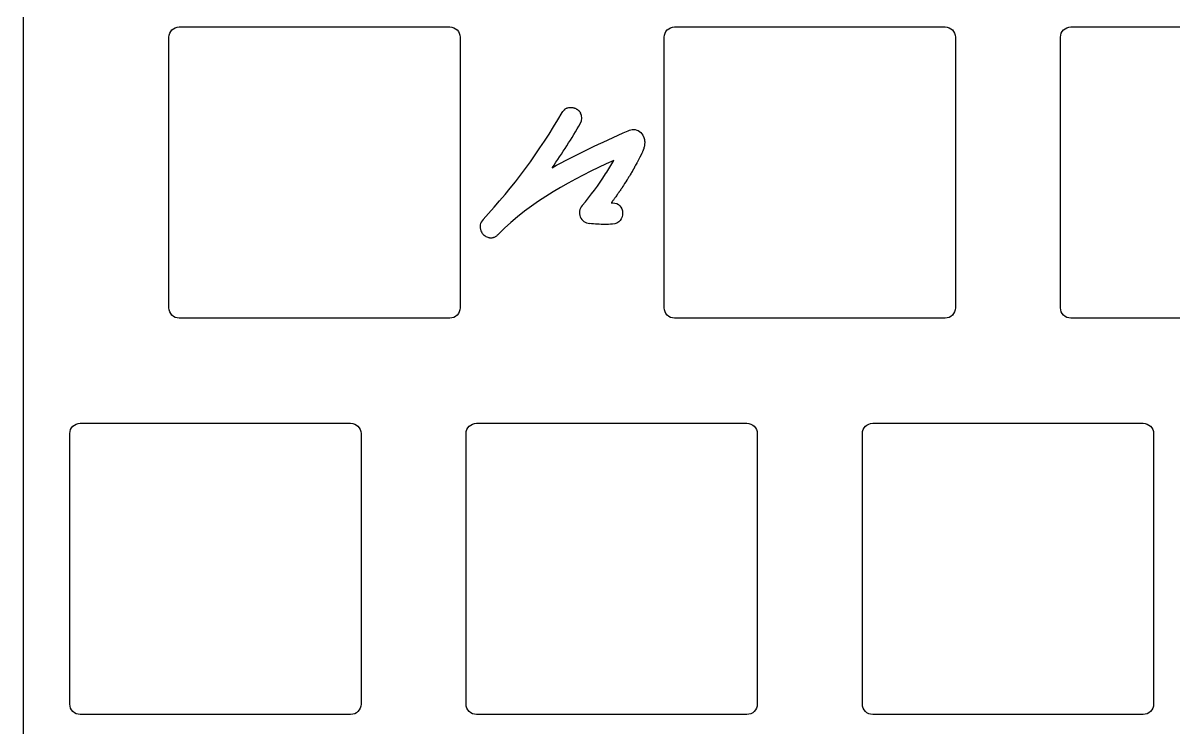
# Model space of a CAD drawing. Header units: millimetres. Extents: x -162 to 185, y -145 to -15.
# Drawn here: x -161.8 to -106.5, y -113.5 to -79.6 of the extents above; entities that cross this region are included whole.
import ezdxf

# ---------------------------------------------------------------- set-up
doc = ezdxf.new("R2010")
doc.units = ezdxf.units.MM
doc.layers.get('0').update_dxf_attribs({"linetype": 'CONTINUOUS'})

msp = doc.modelspace()

# ---------------------------------------------------------------- linework, layer by layer
for p, q in [((-161.83, -23.183), (-161.83, -136.195)), ((-161.83, -23.183), (-161.83, -136.195)), ((-154.317, -79.833), (-141.317, -79.833)), ((-154.317, -79.833), (-141.317, -79.833)), ((-130.505, -79.833), (-117.505, -79.833)), ((-130.505, -79.833), (-117.505, -79.833)), ((-111.455, -79.833), (-98.455, -79.833)), ((-111.455, -79.833), (-98.455, -79.833)), ((-154.817, -93.333), (-154.817, -80.333)), ((-154.817, -93.333), (-154.817, -80.333)), ((-140.817, -80.333), (-140.817, -93.333)), ((-140.817, -80.333), (-140.817, -93.333)), ((-131.005, -93.333), (-131.005, -80.333)), ((-131.005, -93.333), (-131.005, -80.333)), ((-117.005, -80.333), (-117.005, -93.333)), ((-117.005, -80.333), (-117.005, -93.333)), ((-111.955, -93.333), (-111.955, -80.333)), ((-111.955, -93.333), (-111.955, -80.333)), ((-141.317, -93.833), (-154.317, -93.833)), ((-141.317, -93.833), (-154.317, -93.833)), ((-117.505, -93.833), (-130.505, -93.833)), ((-117.505, -93.833), (-130.505, -93.833)), ((-98.455, -93.833), (-111.455, -93.833)), ((-98.455, -93.833), (-111.455, -93.833)), ((-159.08, -98.883), (-146.08, -98.883)), ((-159.08, -98.883), (-146.08, -98.883)), ((-140.03, -98.883), (-127.03, -98.883)), ((-140.03, -98.883), (-127.03, -98.883)), ((-120.98, -98.883), (-107.98, -98.883)), ((-120.98, -98.883), (-107.98, -98.883)), ((-159.58, -112.383), (-159.58, -99.383)), ((-159.58, -112.383), (-159.58, -99.383)), ((-145.58, -99.383), (-145.58, -112.383)), ((-145.58, -99.383), (-145.58, -112.383)), ((-140.53, -112.383), (-140.53, -99.383)), ((-140.53, -112.383), (-140.53, -99.383)), ((-126.53, -99.383), (-126.53, -112.383)), ((-126.53, -99.383), (-126.53, -112.383)), ((-121.48, -112.383), (-121.48, -99.383)), ((-121.48, -112.383), (-121.48, -99.383)), ((-107.48, -99.383), (-107.48, -112.383)), ((-107.48, -99.383), (-107.48, -112.383)), ((-146.08, -112.883), (-159.08, -112.883)), ((-146.08, -112.883), (-159.08, -112.883)), ((-127.03, -112.883), (-140.03, -112.883)), ((-127.03, -112.883), (-140.03, -112.883)), ((-107.98, -112.883), (-120.98, -112.883)), ((-107.98, -112.883), (-120.98, -112.883))]:
    msp.add_line(p, q)
msp.add_arc((-146.865, -78.468), 15.531, 327.1149, 329.9268)
msp.add_arc((-146.865, -78.468), 15.531, 327.1149, 329.9268)
for centre, major_axis, ratio, start_param, end_param in [((-153.31, -74.454), (-12.75, -19.745), 0.842466, 1.359747, 1.632892), ((-153.31, -74.454), (-12.75, -19.745), 0.842466, 1.359747, 1.632892), ((-135.709, -84.249), (0.742, 0.106), 0.785325, 5.733153, 6.589993), ((-135.709, -84.249), (0.742, 0.106), 0.785325, 5.733153, 6.589993), ((-139.857, -83.853), (6.381, 9.36), 0.389767, 4.684082, 4.909068), ((-139.857, -83.853), (6.381, 9.36), 0.389767, 4.684082, 4.909068), ((-137.327, -86.508), (-4.489, -5.302), 0.439477, 1.581995, 1.85753), ((-137.327, -86.508), (-4.489, -5.302), 0.439477, 1.581995, 1.85753), ((-134.417, -88.743), (0.656, 0.121), 0.857208, 2.336426, 3.314781), ((-134.417, -88.743), (0.656, 0.121), 0.857208, 2.336426, 3.314781), ((-134.428, -88.673), (0.572, 0.373), 0.857508, 2.973583, 3.952247), ((-134.428, -88.673), (0.572, 0.373), 0.857508, 2.973583, 3.952247), ((-139.131, -89.461), (0.724, -0.067), 0.80893, 2.580701, 3.559865), ((-139.131, -89.461), (0.724, -0.067), 0.80893, 2.580701, 3.559865)]:
    msp.add_ellipse(centre, major_axis=major_axis, ratio=ratio, start_param=start_param, end_param=end_param)
for points in [[(-154.817, -80.333), (-154.817, -80.057), (-154.594, -79.833), (-154.317, -79.833)], [(-154.817, -80.333), (-154.817, -80.057), (-154.594, -79.833), (-154.317, -79.833)], [(-141.317, -79.833), (-141.041, -79.833), (-140.817, -80.057), (-140.817, -80.333)], [(-141.317, -79.833), (-141.041, -79.833), (-140.817, -80.057), (-140.817, -80.333)], [(-131.005, -80.333), (-131.005, -80.057), (-130.781, -79.833), (-130.505, -79.833)], [(-131.005, -80.333), (-131.005, -80.057), (-130.781, -79.833), (-130.505, -79.833)], [(-117.505, -79.833), (-117.229, -79.833), (-117.005, -80.057), (-117.005, -80.333)], [(-117.505, -79.833), (-117.229, -79.833), (-117.005, -80.057), (-117.005, -80.333)], [(-111.955, -80.333), (-111.955, -80.057), (-111.731, -79.833), (-111.455, -79.833)], [(-111.955, -80.333), (-111.955, -80.057), (-111.731, -79.833), (-111.455, -79.833)], [(-136.391, -86.604), (-135.254, -85.958), (-134.052, -85.41), (-132.73, -84.82)], [(-136.391, -86.604), (-135.254, -85.958), (-134.052, -85.41), (-132.73, -84.82)], [(-133.425, -86.251), (-135.384, -87.148), (-137.397, -88.183), (-138.989, -89.812)], [(-133.425, -86.251), (-135.384, -87.148), (-137.397, -88.183), (-138.989, -89.812)], [(-133.003, -88.77), (-132.997, -89.028), (-133.163, -89.299), (-133.494, -89.316)], [(-133.003, -88.77), (-132.997, -89.028), (-133.163, -89.299), (-133.494, -89.316)], [(-154.317, -93.833), (-154.594, -93.833), (-154.817, -93.609), (-154.817, -93.333)], [(-154.317, -93.833), (-154.594, -93.833), (-154.817, -93.609), (-154.817, -93.333)], [(-140.817, -93.333), (-140.817, -93.609), (-141.041, -93.833), (-141.317, -93.833)], [(-140.817, -93.333), (-140.817, -93.609), (-141.041, -93.833), (-141.317, -93.833)], [(-130.505, -93.833), (-130.781, -93.833), (-131.005, -93.609), (-131.005, -93.333)], [(-130.505, -93.833), (-130.781, -93.833), (-131.005, -93.609), (-131.005, -93.333)], [(-117.005, -93.333), (-117.005, -93.609), (-117.229, -93.833), (-117.505, -93.833)], [(-117.005, -93.333), (-117.005, -93.609), (-117.229, -93.833), (-117.505, -93.833)], [(-111.455, -93.833), (-111.731, -93.833), (-111.955, -93.609), (-111.955, -93.333)], [(-111.455, -93.833), (-111.731, -93.833), (-111.955, -93.609), (-111.955, -93.333)], [(-159.58, -99.383), (-159.58, -99.107), (-159.356, -98.883), (-159.08, -98.883)], [(-159.58, -99.383), (-159.58, -99.107), (-159.356, -98.883), (-159.08, -98.883)], [(-146.08, -98.883), (-145.804, -98.883), (-145.58, -99.107), (-145.58, -99.383)], [(-146.08, -98.883), (-145.804, -98.883), (-145.58, -99.107), (-145.58, -99.383)], [(-140.53, -99.383), (-140.53, -99.107), (-140.306, -98.883), (-140.03, -98.883)], [(-140.53, -99.383), (-140.53, -99.107), (-140.306, -98.883), (-140.03, -98.883)], [(-127.03, -98.883), (-126.754, -98.883), (-126.53, -99.107), (-126.53, -99.383)], [(-127.03, -98.883), (-126.754, -98.883), (-126.53, -99.107), (-126.53, -99.383)], [(-121.48, -99.383), (-121.48, -99.107), (-121.256, -98.883), (-120.98, -98.883)], [(-121.48, -99.383), (-121.48, -99.107), (-121.256, -98.883), (-120.98, -98.883)], [(-107.98, -98.883), (-107.704, -98.883), (-107.48, -99.107), (-107.48, -99.383)], [(-107.98, -98.883), (-107.704, -98.883), (-107.48, -99.107), (-107.48, -99.383)], [(-159.08, -112.883), (-159.356, -112.883), (-159.58, -112.659), (-159.58, -112.383)], [(-159.08, -112.883), (-159.356, -112.883), (-159.58, -112.659), (-159.58, -112.383)], [(-145.58, -112.383), (-145.58, -112.659), (-145.804, -112.883), (-146.08, -112.883)], [(-145.58, -112.383), (-145.58, -112.659), (-145.804, -112.883), (-146.08, -112.883)], [(-140.03, -112.883), (-140.306, -112.883), (-140.53, -112.659), (-140.53, -112.383)], [(-140.03, -112.883), (-140.306, -112.883), (-140.53, -112.659), (-140.53, -112.383)], [(-126.53, -112.383), (-126.53, -112.659), (-126.754, -112.883), (-127.03, -112.883)], [(-126.53, -112.383), (-126.53, -112.659), (-126.754, -112.883), (-127.03, -112.883)], [(-120.98, -112.883), (-121.256, -112.883), (-121.48, -112.659), (-121.48, -112.383)], [(-120.98, -112.883), (-121.256, -112.883), (-121.48, -112.659), (-121.48, -112.383)], [(-107.48, -112.383), (-107.48, -112.659), (-107.704, -112.883), (-107.98, -112.883)], [(-107.48, -112.383), (-107.48, -112.659), (-107.704, -112.883), (-107.98, -112.883)]]:
    msp.add_open_spline(points, degree=3)
for points, knots in [([(-135.917, -83.949), (-135.898, -83.916), (-135.876, -83.886), (-135.854, -83.86), (-135.835, -83.838), (-135.813, -83.817), (-135.79, -83.799), (-135.787, -83.796), (-135.783, -83.793), (-135.779, -83.791), (-135.779, -83.79), (-135.778, -83.79), (-135.778, -83.79), (-135.775, -83.788), (-135.772, -83.786), (-135.769, -83.783), (-135.766, -83.781), (-135.763, -83.779), (-135.76, -83.777), (-135.742, -83.765), (-135.723, -83.754), (-135.701, -83.743), (-135.7, -83.743), (-135.698, -83.742), (-135.697, -83.741), (-135.697, -83.741), (-135.696, -83.741), (-135.696, -83.741), (-135.695, -83.74), (-135.694, -83.74), (-135.693, -83.739), (-135.668, -83.728), (-135.656, -83.724), (-135.641, -83.72), (-135.606, -83.709), (-135.587, -83.705), (-135.562, -83.702), (-135.562, -83.702), (-135.561, -83.702), (-135.561, -83.702), (-135.558, -83.702), (-135.555, -83.701), (-135.551, -83.701), (-135.549, -83.701), (-135.547, -83.701), (-135.546, -83.7), (-135.545, -83.7), (-135.543, -83.7), (-135.543, -83.7), (-135.542, -83.7), (-135.542, -83.7), (-135.542, -83.7), (-135.542, -83.7), (-135.541, -83.7), (-135.54, -83.7), (-135.538, -83.7), (-135.537, -83.7), (-135.536, -83.7), (-135.534, -83.699), (-135.531, -83.699), (-135.529, -83.699), (-135.529, -83.699), (-135.529, -83.699), (-135.528, -83.699), (-135.524, -83.699), (-135.52, -83.699), (-135.515, -83.698), (-135.511, -83.698), (-135.506, -83.698), (-135.502, -83.698), (-135.501, -83.698), (-135.5, -83.698), (-135.5, -83.698), (-135.494, -83.698), (-135.461, -83.699), (-135.443, -83.701), (-135.412, -83.705), (-135.383, -83.711), (-135.362, -83.717), (-135.358, -83.718), (-135.355, -83.719), (-135.352, -83.719), (-135.351, -83.72), (-135.351, -83.72), (-135.351, -83.72), (-135.351, -83.72), (-135.346, -83.721), (-135.342, -83.722), (-135.34, -83.723), (-135.337, -83.724), (-135.335, -83.725), (-135.335, -83.725), (-135.334, -83.725), (-135.334, -83.725), (-135.328, -83.727), (-135.322, -83.729), (-135.315, -83.731), (-135.304, -83.736), (-135.292, -83.74), (-135.282, -83.745), (-135.259, -83.755), (-135.238, -83.766), (-135.217, -83.779), (-135.216, -83.779), (-135.215, -83.78), (-135.214, -83.78), (-135.212, -83.782), (-135.209, -83.784), (-135.207, -83.785), (-135.189, -83.796), (-135.171, -83.809), (-135.156, -83.822), (-135.152, -83.825), (-135.148, -83.828), (-135.144, -83.831), (-135.142, -83.833), (-135.14, -83.835), (-135.138, -83.837), (-135.135, -83.839), (-135.132, -83.842), (-135.129, -83.844), (-135.12, -83.853), (-135.11, -83.863), (-135.102, -83.871), (-135.098, -83.875), (-135.093, -83.881), (-135.088, -83.886), (-135.079, -83.897), (-135.07, -83.907), (-135.063, -83.917), (-135.062, -83.918), (-135.061, -83.92), (-135.06, -83.921), (-135.059, -83.922), (-135.058, -83.924), (-135.057, -83.925), (-135.054, -83.929), (-135.05, -83.935), (-135.046, -83.94), (-135.039, -83.951), (-135.032, -83.962), (-135.026, -83.972)], [-73, -73, -73, -73, -71.998109, -71.998109, -71.998109, -71.154122, -71.154122, -71.154122, -71.012323, -71.012323, -71.012323, -70.999032, -70.999032, -70.999032, -70.883683, -70.883683, -70.883683, -70.773643, -70.773643, -70.773643, -70.146015, -70.146015, -70.146015, -70.110984, -70.110984, -70.110984, -70.098254, -70.098254, -70.098254, -70.076443, -70.076443, -70.076443, -69.753955, -69.753955, -69.753955, -69.003037, -69.003037, -69.003037, -68.990031, -68.990031, -68.990031, -68.905872, -68.905872, -68.905872, -68.846574, -68.846574, -68.846574, -68.808624, -68.808624, -68.808624, -68.791198, -68.791198, -68.791198, -68.746075, -68.746075, -68.746075, -68.685199, -68.685199, -68.685199, -68.572475, -68.572475, -68.572475, -68.555008, -68.555008, -68.555008, -68.314859, -68.314859, -68.314859, -68.049444, -68.049444, -68.049444, -68, -68, -68, -67.629576, -67.629576, -67.629576, -66.999671, -66.999671, -66.999671, -66.900944, -66.900944, -66.900944, -66.886429, -66.886429, -66.886429, -66.761889, -66.761889, -66.761889, -66.676024, -66.676024, -66.676024, -66.662049, -66.662049, -66.662049, -66.432369, -66.432369, -66.432369, -66.005682, -66.005682, -66.005682, -65.001583, -65.001583, -65.001583, -64.961743, -64.961743, -64.961743, -64.843658, -64.843658, -64.843658, -63.996277, -63.996277, -63.996277, -63.782936, -63.782936, -63.782936, -63.671235, -63.671235, -63.671235, -63.514771, -63.514771, -63.514771, -62.990615, -62.990615, -62.990615, -62.685315, -62.685315, -62.685315, -62.106763, -62.106763, -62.106763, -62.036333, -62.036333, -62.036333, -61.961243, -61.961243, -61.961243, -61.618864, -61.618864, -61.618864, -61, -61, -61, -61]), ([(-135.917, -83.949), (-135.898, -83.916), (-135.876, -83.886), (-135.854, -83.86), (-135.835, -83.838), (-135.813, -83.817), (-135.79, -83.799), (-135.787, -83.796), (-135.783, -83.793), (-135.779, -83.791), (-135.779, -83.79), (-135.778, -83.79), (-135.778, -83.79), (-135.775, -83.788), (-135.772, -83.786), (-135.769, -83.783), (-135.766, -83.781), (-135.763, -83.779), (-135.76, -83.777), (-135.742, -83.765), (-135.723, -83.754), (-135.701, -83.743), (-135.7, -83.743), (-135.698, -83.742), (-135.697, -83.741), (-135.697, -83.741), (-135.696, -83.741), (-135.696, -83.741), (-135.695, -83.74), (-135.694, -83.74), (-135.693, -83.739), (-135.668, -83.728), (-135.656, -83.724), (-135.641, -83.72), (-135.606, -83.709), (-135.587, -83.705), (-135.562, -83.702), (-135.562, -83.702), (-135.561, -83.702), (-135.561, -83.702), (-135.558, -83.702), (-135.555, -83.701), (-135.551, -83.701), (-135.549, -83.701), (-135.547, -83.701), (-135.546, -83.7), (-135.545, -83.7), (-135.543, -83.7), (-135.543, -83.7), (-135.542, -83.7), (-135.542, -83.7), (-135.542, -83.7), (-135.542, -83.7), (-135.541, -83.7), (-135.54, -83.7), (-135.538, -83.7), (-135.537, -83.7), (-135.536, -83.7), (-135.534, -83.699), (-135.531, -83.699), (-135.529, -83.699), (-135.529, -83.699), (-135.529, -83.699), (-135.528, -83.699), (-135.524, -83.699), (-135.52, -83.699), (-135.515, -83.698), (-135.511, -83.698), (-135.506, -83.698), (-135.502, -83.698), (-135.501, -83.698), (-135.5, -83.698), (-135.5, -83.698), (-135.494, -83.698), (-135.461, -83.699), (-135.443, -83.701), (-135.412, -83.705), (-135.383, -83.711), (-135.362, -83.717), (-135.358, -83.718), (-135.355, -83.719), (-135.352, -83.719), (-135.351, -83.72), (-135.351, -83.72), (-135.351, -83.72), (-135.351, -83.72), (-135.346, -83.721), (-135.342, -83.722), (-135.34, -83.723), (-135.337, -83.724), (-135.335, -83.725), (-135.335, -83.725), (-135.334, -83.725), (-135.334, -83.725), (-135.328, -83.727), (-135.322, -83.729), (-135.315, -83.731), (-135.304, -83.736), (-135.292, -83.74), (-135.282, -83.745), (-135.259, -83.755), (-135.238, -83.766), (-135.217, -83.779), (-135.216, -83.779), (-135.215, -83.78), (-135.214, -83.78), (-135.212, -83.782), (-135.209, -83.784), (-135.207, -83.785), (-135.189, -83.796), (-135.171, -83.809), (-135.156, -83.822), (-135.152, -83.825), (-135.148, -83.828), (-135.144, -83.831), (-135.142, -83.833), (-135.14, -83.835), (-135.138, -83.837), (-135.135, -83.839), (-135.132, -83.842), (-135.129, -83.844), (-135.12, -83.853), (-135.11, -83.863), (-135.102, -83.871), (-135.098, -83.875), (-135.093, -83.881), (-135.088, -83.886), (-135.079, -83.897), (-135.07, -83.907), (-135.063, -83.917), (-135.062, -83.918), (-135.061, -83.92), (-135.06, -83.921), (-135.059, -83.922), (-135.058, -83.924), (-135.057, -83.925), (-135.054, -83.929), (-135.05, -83.935), (-135.046, -83.94), (-135.039, -83.951), (-135.032, -83.962), (-135.026, -83.972)], [-73, -73, -73, -73, -71.998109, -71.998109, -71.998109, -71.154122, -71.154122, -71.154122, -71.012323, -71.012323, -71.012323, -70.999032, -70.999032, -70.999032, -70.883683, -70.883683, -70.883683, -70.773643, -70.773643, -70.773643, -70.146015, -70.146015, -70.146015, -70.110984, -70.110984, -70.110984, -70.098254, -70.098254, -70.098254, -70.076443, -70.076443, -70.076443, -69.753955, -69.753955, -69.753955, -69.003037, -69.003037, -69.003037, -68.990031, -68.990031, -68.990031, -68.905872, -68.905872, -68.905872, -68.846574, -68.846574, -68.846574, -68.808624, -68.808624, -68.808624, -68.791198, -68.791198, -68.791198, -68.746075, -68.746075, -68.746075, -68.685199, -68.685199, -68.685199, -68.572475, -68.572475, -68.572475, -68.555008, -68.555008, -68.555008, -68.314859, -68.314859, -68.314859, -68.049444, -68.049444, -68.049444, -68, -68, -68, -67.629576, -67.629576, -67.629576, -66.999671, -66.999671, -66.999671, -66.900944, -66.900944, -66.900944, -66.886429, -66.886429, -66.886429, -66.761889, -66.761889, -66.761889, -66.676024, -66.676024, -66.676024, -66.662049, -66.662049, -66.662049, -66.432369, -66.432369, -66.432369, -66.005682, -66.005682, -66.005682, -65.001583, -65.001583, -65.001583, -64.961743, -64.961743, -64.961743, -64.843658, -64.843658, -64.843658, -63.996277, -63.996277, -63.996277, -63.782936, -63.782936, -63.782936, -63.671235, -63.671235, -63.671235, -63.514771, -63.514771, -63.514771, -62.990615, -62.990615, -62.990615, -62.685315, -62.685315, -62.685315, -62.106763, -62.106763, -62.106763, -62.036333, -62.036333, -62.036333, -61.961243, -61.961243, -61.961243, -61.618864, -61.618864, -61.618864, -61, -61, -61, -61]), ([(-131.994, -85.122), (-131.991, -85.13), (-131.987, -85.14), (-131.983, -85.153), (-131.983, -85.153), (-131.983, -85.153), (-131.983, -85.153), (-131.982, -85.155), (-131.981, -85.157), (-131.981, -85.159), (-131.981, -85.16), (-131.981, -85.16), (-131.98, -85.161), (-131.979, -85.166), (-131.977, -85.172), (-131.975, -85.177), (-131.974, -85.183), (-131.972, -85.189), (-131.97, -85.195), (-131.968, -85.204), (-131.965, -85.214), (-131.963, -85.224), (-131.962, -85.228), (-131.961, -85.232), (-131.96, -85.236), (-131.959, -85.24), (-131.959, -85.244), (-131.958, -85.248), (-131.954, -85.269), (-131.951, -85.289), (-131.949, -85.303), (-131.949, -85.304), (-131.949, -85.304), (-131.949, -85.305), (-131.949, -85.305), (-131.948, -85.306), (-131.948, -85.307), (-131.948, -85.308), (-131.948, -85.31), (-131.948, -85.311), (-131.948, -85.312), (-131.948, -85.312), (-131.948, -85.313), (-131.948, -85.313), (-131.948, -85.313), (-131.948, -85.313), (-131.948, -85.313), (-131.948, -85.313), (-131.948, -85.313), (-131.948, -85.313), (-131.948, -85.314), (-131.947, -85.315), (-131.947, -85.315), (-131.947, -85.316), (-131.947, -85.317), (-131.947, -85.32), (-131.947, -85.323), (-131.946, -85.326), (-131.946, -85.327), (-131.946, -85.328), (-131.946, -85.329), (-131.945, -85.339), (-131.944, -85.349), (-131.944, -85.36), (-131.944, -85.367), (-131.943, -85.374), (-131.943, -85.381), (-131.943, -85.385), (-131.943, -85.389), (-131.943, -85.392), (-131.943, -85.393), (-131.943, -85.395), (-131.943, -85.397), (-131.943, -85.397), (-131.943, -85.398), (-131.943, -85.399), (-131.943, -85.403), (-131.943, -85.407), (-131.943, -85.411), (-131.943, -85.422), (-131.944, -85.434), (-131.945, -85.446), (-131.945, -85.448), (-131.945, -85.45), (-131.945, -85.452), (-131.946, -85.471), (-131.95, -85.502), (-131.952, -85.516), (-131.952, -85.516), (-131.952, -85.516), (-131.952, -85.517), (-131.952, -85.518), (-131.956, -85.544), (-131.958, -85.557), (-131.964, -85.586), (-131.971, -85.617), (-131.979, -85.644), (-131.983, -85.66), (-131.99, -85.682), (-131.991, -85.687), (-131.994, -85.694), (-132.006, -85.732), (-132.017, -85.76), (-132.018, -85.765), (-132.02, -85.769), (-132.022, -85.775), (-132.023, -85.776), (-132.023, -85.777), (-132.023, -85.778), (-132.025, -85.782), (-132.026, -85.784), (-132.027, -85.787), (-132.027, -85.787), (-132.028, -85.788), (-132.028, -85.789), (-132.038, -85.814), (-132.049, -85.839), (-132.055, -85.854), (-132.065, -85.875), (-132.071, -85.888), (-132.08, -85.908), (-132.08, -85.909), (-132.081, -85.91), (-132.081, -85.911), (-132.082, -85.913), (-132.084, -85.915), (-132.085, -85.918), (-132.086, -85.92), (-132.087, -85.922), (-132.087, -85.923), (-132.087, -85.923), (-132.087, -85.923), (-132.087, -85.923), (-132.088, -85.924), (-132.091, -85.93), (-132.093, -85.935), (-132.096, -85.941), (-132.099, -85.946), (-132.101, -85.952), (-132.105, -85.961), (-132.11, -85.97), (-132.115, -85.979), (-132.115, -85.98), (-132.115, -85.98), (-132.116, -85.981), (-132.116, -85.981), (-132.116, -85.982), (-132.117, -85.983), (-132.119, -85.987), (-132.119, -85.988), (-132.121, -85.991), (-132.123, -85.996), (-132.126, -86.001), (-132.128, -86.005), (-132.133, -86.016), (-132.137, -86.024), (-132.141, -86.031), (-132.146, -86.042), (-132.15, -86.049), (-132.154, -86.056), (-132.158, -86.063), (-132.164, -86.075), (-132.166, -86.079), (-132.166, -86.08), (-132.167, -86.081), (-132.167, -86.081), (-132.167, -86.082), (-132.167, -86.082), (-132.167, -86.082), (-132.167, -86.082), (-132.167, -86.082), (-132.168, -86.082), (-132.168, -86.083), (-132.168, -86.083), (-132.168, -86.083), (-132.168, -86.083), (-132.174, -86.095), (-132.176, -86.099), (-132.221, -86.186), (-132.267, -86.273), (-132.308, -86.349), (-132.312, -86.357), (-132.316, -86.364), (-132.32, -86.372), (-132.321, -86.373), (-132.321, -86.374), (-132.322, -86.375), (-132.324, -86.38), (-132.328, -86.386), (-132.329, -86.387), (-132.332, -86.394), (-132.362, -86.448), (-132.379, -86.479), (-132.396, -86.51), (-132.413, -86.54), (-132.426, -86.564), (-132.431, -86.573), (-132.438, -86.586), (-132.439, -86.587), (-132.439, -86.588), (-132.441, -86.592), (-132.444, -86.596), (-132.444, -86.596), (-132.444, -86.597), (-132.445, -86.598), (-132.447, -86.601), (-132.449, -86.605), (-132.451, -86.609), (-132.452, -86.61), (-132.452, -86.61), (-132.452, -86.611), (-132.454, -86.615), (-132.456, -86.618), (-132.458, -86.622), (-132.468, -86.639), (-132.477, -86.654), (-132.485, -86.668), (-132.489, -86.675), (-132.493, -86.683), (-132.495, -86.686), (-132.497, -86.69), (-132.5, -86.695), (-132.503, -86.701), (-132.506, -86.706), (-132.509, -86.711), (-132.512, -86.715), (-132.518, -86.726), (-132.523, -86.736), (-132.528, -86.744), (-132.53, -86.748), (-132.533, -86.753), (-132.535, -86.756), (-132.535, -86.756), (-132.535, -86.757), (-132.536, -86.757), (-132.536, -86.757), (-132.536, -86.757), (-132.536, -86.757), (-132.536, -86.757), (-132.536, -86.757), (-132.536, -86.757), (-132.536, -86.758), (-132.537, -86.76), (-132.538, -86.762), (-132.538, -86.762), (-132.538, -86.762), (-132.539, -86.762), (-132.539, -86.763), (-132.54, -86.764), (-132.54, -86.765), (-132.543, -86.769), (-132.544, -86.772), (-132.545, -86.774), (-132.546, -86.774), (-132.546, -86.775), (-132.546, -86.775), (-132.546, -86.775), (-132.546, -86.775), (-132.546, -86.775), (-132.546, -86.775), (-132.55, -86.781), (-132.551, -86.784), (-132.552, -86.785), (-132.552, -86.785), (-132.552, -86.785), (-132.568, -86.813), (-132.584, -86.841), (-132.6, -86.868), (-132.657, -86.965), (-132.709, -87.051), (-132.742, -87.104), (-132.754, -87.123), (-132.769, -87.149), (-132.775, -87.158), (-132.777, -87.161), (-132.781, -87.168), (-132.782, -87.17), (-132.783, -87.171), (-132.784, -87.173), (-132.785, -87.174), (-132.785, -87.174), (-132.786, -87.175), (-132.786, -87.175), (-132.786, -87.175), (-132.786, -87.176), (-132.787, -87.177), (-132.787, -87.177), (-132.789, -87.181), (-132.79, -87.183), (-132.79, -87.183), (-132.791, -87.183), (-132.791, -87.184), (-132.791, -87.184), (-132.791, -87.184), (-132.791, -87.185), (-132.792, -87.186), (-132.793, -87.187), (-132.794, -87.188), (-132.794, -87.188), (-132.794, -87.189), (-132.794, -87.189), (-132.795, -87.19), (-132.795, -87.19), (-132.795, -87.191), (-132.871, -87.313), (-132.945, -87.427), (-133.009, -87.525), (-133.013, -87.531), (-133.017, -87.537), (-133.021, -87.543), (-133.023, -87.545), (-133.024, -87.547), (-133.026, -87.549), (-133.028, -87.553), (-133.031, -87.558), (-133.033, -87.561), (-133.036, -87.565), (-133.039, -87.57), (-133.043, -87.576), (-133.051, -87.588), (-133.06, -87.601), (-133.067, -87.612), (-133.103, -87.665), (-133.14, -87.719), (-133.169, -87.763), (-133.176, -87.773), (-133.183, -87.782), (-133.189, -87.791), (-133.189, -87.792), (-133.19, -87.793), (-133.191, -87.794), (-133.192, -87.795), (-133.192, -87.796), (-133.193, -87.797), (-133.193, -87.798), (-133.194, -87.798), (-133.194, -87.799), (-133.196, -87.802), (-133.198, -87.805), (-133.2, -87.808), (-133.201, -87.809), (-133.202, -87.81), (-133.203, -87.811), (-133.204, -87.813), (-133.205, -87.814), (-133.205, -87.815), (-133.209, -87.82), (-133.223, -87.84), (-133.232, -87.854), (-133.241, -87.867), (-133.251, -87.88), (-133.26, -87.894), (-133.266, -87.902), (-133.272, -87.91), (-133.277, -87.918), (-133.281, -87.924), (-133.284, -87.928), (-133.289, -87.934), (-133.289, -87.935), (-133.29, -87.936), (-133.291, -87.937), (-133.297, -87.947), (-133.299, -87.95), (-133.304, -87.956), (-133.322, -87.982), (-133.339, -88.005), (-133.351, -88.022), (-133.381, -88.064), (-133.396, -88.085), (-133.426, -88.126), (-133.455, -88.166), (-133.482, -88.203), (-133.502, -88.23), (-133.51, -88.241), (-133.517, -88.251), (-133.523, -88.258), (-133.523, -88.259), (-133.523, -88.259), (-133.524, -88.26), (-133.528, -88.265), (-133.533, -88.273), (-133.536, -88.276), (-133.537, -88.277), (-133.538, -88.279), (-133.539, -88.28), (-133.539, -88.28), (-133.539, -88.281), (-133.539, -88.281), (-133.54, -88.281), (-133.54, -88.281), (-133.54, -88.282), (-133.541, -88.283), (-133.548, -88.292), (-133.55, -88.295)], [-56, -56, -56, -56, -55.004545, -55.004545, -55.004545, -54.980936, -54.980936, -54.980936, -54.831035, -54.831035, -54.831035, -54.787485, -54.787485, -54.787485, -54.385502, -54.385502, -54.385502, -54.002592, -54.002592, -54.002592, -53.426629, -53.426629, -53.426629, -53.214243, -53.214243, -53.214243, -53.006347, -53.006347, -53.006347, -52.018967, -52.018967, -52.018967, -51.984987, -51.984987, -51.984987, -51.946322, -51.946322, -51.946322, -51.837147, -51.837147, -51.837147, -51.791257, -51.791257, -51.791257, -51.779348, -51.779348, -51.779348, -51.765381, -51.765381, -51.765381, -51.67753, -51.67753, -51.67753, -51.601621, -51.601621, -51.601621, -51.188214, -51.188214, -51.188214, -50.999995, -50.999995, -50.999995, -50.487821, -50.487821, -50.487821, -50.150977, -50.150977, -50.150977, -49.975646, -49.975646, -49.975646, -49.876212, -49.876212, -49.876212, -49.828875, -49.828875, -49.828875, -49.639004, -49.639004, -49.639004, -49.086183, -49.086183, -49.086183, -48.987344, -48.987344, -48.987344, -47.913977, -47.913977, -47.913977, -47.898283, -47.898283, -47.898283, -47, -47, -47, -46.322041, -46.322041, -46.322041, -45.941804, -45.941804, -45.941804, -45.217929, -45.217929, -45.217929, -45.104989, -45.104989, -45.104989, -45.091366, -45.091366, -45.091366, -45.040688, -45.040688, -45.040688, -45.024608, -45.024608, -45.024608, -44.604005, -44.604005, -44.604005, -44.011604, -44.011604, -44.011604, -43.985191, -43.985191, -43.985191, -43.919764, -43.919764, -43.919764, -43.854336, -43.854336, -43.854336, -43.84369, -43.84369, -43.84369, -43.667116, -43.667116, -43.667116, -43.462798, -43.462798, -43.462798, -43.134265, -43.134265, -43.134265, -43.11041, -43.11041, -43.11041, -43.087041, -43.087041, -43.087041, -43.022404, -43.022404, -43.022404, -42.917119, -42.917119, -42.917119, -42.646389, -42.646389, -42.646389, -42.233906, -42.233906, -42.233906, -41.821424, -41.821424, -41.821424, -41.744576, -41.744576, -41.744576, -41.702576, -41.702576, -41.702576, -41.677629, -41.677629, -41.677629, -41.662113, -41.662113, -41.662113, -41, -41, -41, -40.096639, -40.096639, -40.096639, -40.003642, -40.003642, -40.003642, -39.991109, -39.991109, -39.991109, -39.936587, -39.936587, -39.936587, -39.486587, -39.486587, -39.486587, -39.044393, -39.044393, -39.044393, -38.871784, -38.871784, -38.871784, -38.764439, -38.764439, -38.764439, -38.748351, -38.748351, -38.748351, -38.656626, -38.656626, -38.656626, -38.642369, -38.642369, -38.642369, -38.555491, -38.555491, -38.555491, -38.144665, -38.144665, -38.144665, -37.941754, -37.941754, -37.941754, -37.70205, -37.70205, -37.70205, -37.529581, -37.529581, -37.529581, -37.10119, -37.10119, -37.10119, -36.841502, -36.841502, -36.841502, -36.792077, -36.792077, -36.792077, -36.775439, -36.775439, -36.775439, -36.765269, -36.765269, -36.765269, -36.585135, -36.585135, -36.585135, -36.556817, -36.556817, -36.556817, -36.441776, -36.441776, -36.441776, -35.963476, -35.963476, -35.963476, -35.923196, -35.923196, -35.923196, -35.912355, -35.912355, -35.912355, -35.069621, -35.069621, -35.069621, -35, -35, -35, -34.79728, -34.79728, -34.79728, -34.063995, -34.063995, -34.063995, -33.797434, -33.797434, -33.797434, -33.706108, -33.706108, -33.706108, -33.665396, -33.665396, -33.665396, -33.642597, -33.642597, -33.642597, -33.628067, -33.628067, -33.628067, -33.401765, -33.401765, -33.401765, -33.364114, -33.364114, -33.364114, -33.326018, -33.326018, -33.326018, -33.163009, -33.163009, -33.163009, -33.111762, -33.111762, -33.111762, -33, -33, -33, -32.077444, -32.077444, -32.077444, -32.019108, -32.019108, -32.019108, -31.99918, -31.99918, -31.99918, -31.960669, -31.960669, -31.960669, -31.893956, -31.893956, -31.893956, -31.765306, -31.765306, -31.765306, -31.167041, -31.167041, -31.167041, -31.031058, -31.031058, -31.031058, -31.011498, -31.011498, -31.011498, -30.999402, -30.999402, -30.999402, -30.985954, -30.985954, -30.985954, -30.940515, -30.940515, -30.940515, -30.917795, -30.917795, -30.917795, -30.89208, -30.89208, -30.89208, -30.613343, -30.613343, -30.613343, -30.355192, -30.355192, -30.355192, -30.207424, -30.207424, -30.207424, -30.111076, -30.111076, -30.111076, -30.097041, -30.097041, -30.097041, -30.025622, -30.025622, -30.025622, -29.727844, -29.727844, -29.727844, -29, -29, -29, -28.308657, -28.308657, -28.308657, -28.027163, -28.027163, -28.027163, -28.006261, -28.006261, -28.006261, -27.810275, -27.810275, -27.810275, -27.745669, -27.745669, -27.745669, -27.718384, -27.718384, -27.718384, -27.695724, -27.695724, -27.695724, -27, -27, -27, -27]), ([(-131.994, -85.122), (-131.991, -85.13), (-131.987, -85.14), (-131.983, -85.153), (-131.983, -85.153), (-131.983, -85.153), (-131.983, -85.153), (-131.982, -85.155), (-131.981, -85.157), (-131.981, -85.159), (-131.981, -85.16), (-131.981, -85.16), (-131.98, -85.161), (-131.979, -85.166), (-131.977, -85.172), (-131.975, -85.177), (-131.974, -85.183), (-131.972, -85.189), (-131.97, -85.195), (-131.968, -85.204), (-131.965, -85.214), (-131.963, -85.224), (-131.962, -85.228), (-131.961, -85.232), (-131.96, -85.236), (-131.959, -85.24), (-131.959, -85.244), (-131.958, -85.248), (-131.954, -85.269), (-131.951, -85.289), (-131.949, -85.303), (-131.949, -85.304), (-131.949, -85.304), (-131.949, -85.305), (-131.949, -85.305), (-131.948, -85.306), (-131.948, -85.307), (-131.948, -85.308), (-131.948, -85.31), (-131.948, -85.311), (-131.948, -85.312), (-131.948, -85.312), (-131.948, -85.313), (-131.948, -85.313), (-131.948, -85.313), (-131.948, -85.313), (-131.948, -85.313), (-131.948, -85.313), (-131.948, -85.313), (-131.948, -85.313), (-131.948, -85.314), (-131.947, -85.315), (-131.947, -85.315), (-131.947, -85.316), (-131.947, -85.317), (-131.947, -85.32), (-131.947, -85.323), (-131.946, -85.326), (-131.946, -85.327), (-131.946, -85.328), (-131.946, -85.329), (-131.945, -85.339), (-131.944, -85.349), (-131.944, -85.36), (-131.944, -85.367), (-131.943, -85.374), (-131.943, -85.381), (-131.943, -85.385), (-131.943, -85.389), (-131.943, -85.392), (-131.943, -85.393), (-131.943, -85.395), (-131.943, -85.397), (-131.943, -85.397), (-131.943, -85.398), (-131.943, -85.399), (-131.943, -85.403), (-131.943, -85.407), (-131.943, -85.411), (-131.943, -85.422), (-131.944, -85.434), (-131.945, -85.446), (-131.945, -85.448), (-131.945, -85.45), (-131.945, -85.452), (-131.946, -85.471), (-131.95, -85.502), (-131.952, -85.516), (-131.952, -85.516), (-131.952, -85.516), (-131.952, -85.517), (-131.952, -85.518), (-131.956, -85.544), (-131.958, -85.557), (-131.964, -85.586), (-131.971, -85.617), (-131.979, -85.644), (-131.983, -85.66), (-131.99, -85.682), (-131.991, -85.687), (-131.994, -85.694), (-132.006, -85.732), (-132.017, -85.76), (-132.018, -85.765), (-132.02, -85.769), (-132.022, -85.775), (-132.023, -85.776), (-132.023, -85.777), (-132.023, -85.778), (-132.025, -85.782), (-132.026, -85.784), (-132.027, -85.787), (-132.027, -85.787), (-132.028, -85.788), (-132.028, -85.789), (-132.038, -85.814), (-132.049, -85.839), (-132.055, -85.854), (-132.065, -85.875), (-132.071, -85.888), (-132.08, -85.908), (-132.08, -85.909), (-132.081, -85.91), (-132.081, -85.911), (-132.082, -85.913), (-132.084, -85.915), (-132.085, -85.918), (-132.086, -85.92), (-132.087, -85.922), (-132.087, -85.923), (-132.087, -85.923), (-132.087, -85.923), (-132.087, -85.923), (-132.088, -85.924), (-132.091, -85.93), (-132.093, -85.935), (-132.096, -85.941), (-132.099, -85.946), (-132.101, -85.952), (-132.105, -85.961), (-132.11, -85.97), (-132.115, -85.979), (-132.115, -85.98), (-132.115, -85.98), (-132.116, -85.981), (-132.116, -85.981), (-132.116, -85.982), (-132.117, -85.983), (-132.119, -85.987), (-132.119, -85.988), (-132.121, -85.991), (-132.123, -85.996), (-132.126, -86.001), (-132.128, -86.005), (-132.133, -86.016), (-132.137, -86.024), (-132.141, -86.031), (-132.146, -86.042), (-132.15, -86.049), (-132.154, -86.056), (-132.158, -86.063), (-132.164, -86.075), (-132.166, -86.079), (-132.166, -86.08), (-132.167, -86.081), (-132.167, -86.081), (-132.167, -86.082), (-132.167, -86.082), (-132.167, -86.082), (-132.167, -86.082), (-132.167, -86.082), (-132.168, -86.082), (-132.168, -86.083), (-132.168, -86.083), (-132.168, -86.083), (-132.168, -86.083), (-132.174, -86.095), (-132.176, -86.099), (-132.221, -86.186), (-132.267, -86.273), (-132.308, -86.349), (-132.312, -86.357), (-132.316, -86.364), (-132.32, -86.372), (-132.321, -86.373), (-132.321, -86.374), (-132.322, -86.375), (-132.324, -86.38), (-132.328, -86.386), (-132.329, -86.387), (-132.332, -86.394), (-132.362, -86.448), (-132.379, -86.479), (-132.396, -86.51), (-132.413, -86.54), (-132.426, -86.564), (-132.431, -86.573), (-132.438, -86.586), (-132.439, -86.587), (-132.439, -86.588), (-132.441, -86.592), (-132.444, -86.596), (-132.444, -86.596), (-132.444, -86.597), (-132.445, -86.598), (-132.447, -86.601), (-132.449, -86.605), (-132.451, -86.609), (-132.452, -86.61), (-132.452, -86.61), (-132.452, -86.611), (-132.454, -86.615), (-132.456, -86.618), (-132.458, -86.622), (-132.468, -86.639), (-132.477, -86.654), (-132.485, -86.668), (-132.489, -86.675), (-132.493, -86.683), (-132.495, -86.686), (-132.497, -86.69), (-132.5, -86.695), (-132.503, -86.701), (-132.506, -86.706), (-132.509, -86.711), (-132.512, -86.715), (-132.518, -86.726), (-132.523, -86.736), (-132.528, -86.744), (-132.53, -86.748), (-132.533, -86.753), (-132.535, -86.756), (-132.535, -86.756), (-132.535, -86.757), (-132.536, -86.757), (-132.536, -86.757), (-132.536, -86.757), (-132.536, -86.757), (-132.536, -86.757), (-132.536, -86.757), (-132.536, -86.757), (-132.536, -86.758), (-132.537, -86.76), (-132.538, -86.762), (-132.538, -86.762), (-132.538, -86.762), (-132.539, -86.762), (-132.539, -86.763), (-132.54, -86.764), (-132.54, -86.765), (-132.543, -86.769), (-132.544, -86.772), (-132.545, -86.774), (-132.546, -86.774), (-132.546, -86.775), (-132.546, -86.775), (-132.546, -86.775), (-132.546, -86.775), (-132.546, -86.775), (-132.546, -86.775), (-132.55, -86.781), (-132.551, -86.784), (-132.552, -86.785), (-132.552, -86.785), (-132.552, -86.785), (-132.568, -86.813), (-132.584, -86.841), (-132.6, -86.868), (-132.657, -86.965), (-132.709, -87.051), (-132.742, -87.104), (-132.754, -87.123), (-132.769, -87.149), (-132.775, -87.158), (-132.777, -87.161), (-132.781, -87.168), (-132.782, -87.17), (-132.783, -87.171), (-132.784, -87.173), (-132.785, -87.174), (-132.785, -87.174), (-132.786, -87.175), (-132.786, -87.175), (-132.786, -87.175), (-132.786, -87.176), (-132.787, -87.177), (-132.787, -87.177), (-132.789, -87.181), (-132.79, -87.183), (-132.79, -87.183), (-132.791, -87.183), (-132.791, -87.184), (-132.791, -87.184), (-132.791, -87.184), (-132.791, -87.185), (-132.792, -87.186), (-132.793, -87.187), (-132.794, -87.188), (-132.794, -87.188), (-132.794, -87.189), (-132.794, -87.189), (-132.795, -87.19), (-132.795, -87.19), (-132.795, -87.191), (-132.871, -87.313), (-132.945, -87.427), (-133.009, -87.525), (-133.013, -87.531), (-133.017, -87.537), (-133.021, -87.543), (-133.023, -87.545), (-133.024, -87.547), (-133.026, -87.549), (-133.028, -87.553), (-133.031, -87.558), (-133.033, -87.561), (-133.036, -87.565), (-133.039, -87.57), (-133.043, -87.576), (-133.051, -87.588), (-133.06, -87.601), (-133.067, -87.612), (-133.103, -87.665), (-133.14, -87.719), (-133.169, -87.763), (-133.176, -87.773), (-133.183, -87.782), (-133.189, -87.791), (-133.189, -87.792), (-133.19, -87.793), (-133.191, -87.794), (-133.192, -87.795), (-133.192, -87.796), (-133.193, -87.797), (-133.193, -87.798), (-133.194, -87.798), (-133.194, -87.799), (-133.196, -87.802), (-133.198, -87.805), (-133.2, -87.808), (-133.201, -87.809), (-133.202, -87.81), (-133.203, -87.811), (-133.204, -87.813), (-133.205, -87.814), (-133.205, -87.815), (-133.209, -87.82), (-133.223, -87.84), (-133.232, -87.854), (-133.241, -87.867), (-133.251, -87.88), (-133.26, -87.894), (-133.266, -87.902), (-133.272, -87.91), (-133.277, -87.918), (-133.281, -87.924), (-133.284, -87.928), (-133.289, -87.934), (-133.289, -87.935), (-133.29, -87.936), (-133.291, -87.937), (-133.297, -87.947), (-133.299, -87.95), (-133.304, -87.956), (-133.322, -87.982), (-133.339, -88.005), (-133.351, -88.022), (-133.381, -88.064), (-133.396, -88.085), (-133.426, -88.126), (-133.455, -88.166), (-133.482, -88.203), (-133.502, -88.23), (-133.51, -88.241), (-133.517, -88.251), (-133.523, -88.258), (-133.523, -88.259), (-133.523, -88.259), (-133.524, -88.26), (-133.528, -88.265), (-133.533, -88.273), (-133.536, -88.276), (-133.537, -88.277), (-133.538, -88.279), (-133.539, -88.28), (-133.539, -88.28), (-133.539, -88.281), (-133.539, -88.281), (-133.54, -88.281), (-133.54, -88.281), (-133.54, -88.282), (-133.541, -88.283), (-133.548, -88.292), (-133.55, -88.295)], [-56, -56, -56, -56, -55.004545, -55.004545, -55.004545, -54.980936, -54.980936, -54.980936, -54.831035, -54.831035, -54.831035, -54.787485, -54.787485, -54.787485, -54.385502, -54.385502, -54.385502, -54.002592, -54.002592, -54.002592, -53.426629, -53.426629, -53.426629, -53.214243, -53.214243, -53.214243, -53.006347, -53.006347, -53.006347, -52.018967, -52.018967, -52.018967, -51.984987, -51.984987, -51.984987, -51.946322, -51.946322, -51.946322, -51.837147, -51.837147, -51.837147, -51.791257, -51.791257, -51.791257, -51.779348, -51.779348, -51.779348, -51.765381, -51.765381, -51.765381, -51.67753, -51.67753, -51.67753, -51.601621, -51.601621, -51.601621, -51.188214, -51.188214, -51.188214, -50.999995, -50.999995, -50.999995, -50.487821, -50.487821, -50.487821, -50.150977, -50.150977, -50.150977, -49.975646, -49.975646, -49.975646, -49.876212, -49.876212, -49.876212, -49.828875, -49.828875, -49.828875, -49.639004, -49.639004, -49.639004, -49.086183, -49.086183, -49.086183, -48.987344, -48.987344, -48.987344, -47.913977, -47.913977, -47.913977, -47.898283, -47.898283, -47.898283, -47, -47, -47, -46.322041, -46.322041, -46.322041, -45.941804, -45.941804, -45.941804, -45.217929, -45.217929, -45.217929, -45.104989, -45.104989, -45.104989, -45.091366, -45.091366, -45.091366, -45.040688, -45.040688, -45.040688, -45.024608, -45.024608, -45.024608, -44.604005, -44.604005, -44.604005, -44.011604, -44.011604, -44.011604, -43.985191, -43.985191, -43.985191, -43.919764, -43.919764, -43.919764, -43.854336, -43.854336, -43.854336, -43.84369, -43.84369, -43.84369, -43.667116, -43.667116, -43.667116, -43.462798, -43.462798, -43.462798, -43.134265, -43.134265, -43.134265, -43.11041, -43.11041, -43.11041, -43.087041, -43.087041, -43.087041, -43.022404, -43.022404, -43.022404, -42.917119, -42.917119, -42.917119, -42.646389, -42.646389, -42.646389, -42.233906, -42.233906, -42.233906, -41.821424, -41.821424, -41.821424, -41.744576, -41.744576, -41.744576, -41.702576, -41.702576, -41.702576, -41.677629, -41.677629, -41.677629, -41.662113, -41.662113, -41.662113, -41, -41, -41, -40.096639, -40.096639, -40.096639, -40.003642, -40.003642, -40.003642, -39.991109, -39.991109, -39.991109, -39.936587, -39.936587, -39.936587, -39.486587, -39.486587, -39.486587, -39.044393, -39.044393, -39.044393, -38.871784, -38.871784, -38.871784, -38.764439, -38.764439, -38.764439, -38.748351, -38.748351, -38.748351, -38.656626, -38.656626, -38.656626, -38.642369, -38.642369, -38.642369, -38.555491, -38.555491, -38.555491, -38.144665, -38.144665, -38.144665, -37.941754, -37.941754, -37.941754, -37.70205, -37.70205, -37.70205, -37.529581, -37.529581, -37.529581, -37.10119, -37.10119, -37.10119, -36.841502, -36.841502, -36.841502, -36.792077, -36.792077, -36.792077, -36.775439, -36.775439, -36.775439, -36.765269, -36.765269, -36.765269, -36.585135, -36.585135, -36.585135, -36.556817, -36.556817, -36.556817, -36.441776, -36.441776, -36.441776, -35.963476, -35.963476, -35.963476, -35.923196, -35.923196, -35.923196, -35.912355, -35.912355, -35.912355, -35.069621, -35.069621, -35.069621, -35, -35, -35, -34.79728, -34.79728, -34.79728, -34.063995, -34.063995, -34.063995, -33.797434, -33.797434, -33.797434, -33.706108, -33.706108, -33.706108, -33.665396, -33.665396, -33.665396, -33.642597, -33.642597, -33.642597, -33.628067, -33.628067, -33.628067, -33.401765, -33.401765, -33.401765, -33.364114, -33.364114, -33.364114, -33.326018, -33.326018, -33.326018, -33.163009, -33.163009, -33.163009, -33.111762, -33.111762, -33.111762, -33, -33, -33, -32.077444, -32.077444, -32.077444, -32.019108, -32.019108, -32.019108, -31.99918, -31.99918, -31.99918, -31.960669, -31.960669, -31.960669, -31.893956, -31.893956, -31.893956, -31.765306, -31.765306, -31.765306, -31.167041, -31.167041, -31.167041, -31.031058, -31.031058, -31.031058, -31.011498, -31.011498, -31.011498, -30.999402, -30.999402, -30.999402, -30.985954, -30.985954, -30.985954, -30.940515, -30.940515, -30.940515, -30.917795, -30.917795, -30.917795, -30.89208, -30.89208, -30.89208, -30.613343, -30.613343, -30.613343, -30.355192, -30.355192, -30.355192, -30.207424, -30.207424, -30.207424, -30.111076, -30.111076, -30.111076, -30.097041, -30.097041, -30.097041, -30.025622, -30.025622, -30.025622, -29.727844, -29.727844, -29.727844, -29, -29, -29, -28.308657, -28.308657, -28.308657, -28.027163, -28.027163, -28.027163, -28.006261, -28.006261, -28.006261, -27.810275, -27.810275, -27.810275, -27.745669, -27.745669, -27.745669, -27.718384, -27.718384, -27.718384, -27.695724, -27.695724, -27.695724, -27, -27, -27, -27]), ([(-132.73, -84.82), (-132.646, -84.783), (-132.562, -84.764), (-132.479, -84.764), (-132.259, -84.764), (-132.078, -84.898), (-131.994, -85.122)], [-58, -58, -58, -58, -57, -57, -57, -56, -56, -56, -56]), ([(-132.73, -84.82), (-132.646, -84.783), (-132.562, -84.764), (-132.479, -84.764), (-132.259, -84.764), (-132.078, -84.898), (-131.994, -85.122)], [-58, -58, -58, -58, -57, -57, -57, -56, -56, -56, -56]), ([(-133.55, -88.295), (-133.536, -88.295), (-133.486, -88.292), (-133.476, -88.292), (-133.205, -88.292), (-133.011, -88.489), (-133.003, -88.77)], [-27, -27, -27, -27, -26, -26, -26, -25, -25, -25, -25]), ([(-133.55, -88.295), (-133.536, -88.295), (-133.486, -88.292), (-133.476, -88.292), (-133.205, -88.292), (-133.011, -88.489), (-133.003, -88.77)], [-27, -27, -27, -27, -26, -26, -26, -25, -25, -25, -25]), ([(-133.494, -89.316), (-133.615, -89.323), (-133.737, -89.326), (-133.856, -89.326), (-134.103, -89.326), (-134.343, -89.313), (-134.591, -89.286)], [-24, -24, -24, -24, -23, -23, -23, -22, -22, -22, -22]), ([(-133.494, -89.316), (-133.615, -89.323), (-133.737, -89.326), (-133.856, -89.326), (-134.103, -89.326), (-134.343, -89.313), (-134.591, -89.286)], [-24, -24, -24, -24, -23, -23, -23, -22, -22, -22, -22]), ([(-139.815, -89.638), (-139.801, -89.67), (-139.786, -89.698), (-139.769, -89.723), (-139.753, -89.748), (-139.736, -89.77), (-139.717, -89.79), (-139.697, -89.813), (-139.678, -89.831), (-139.655, -89.849), (-139.607, -89.889), (-139.542, -89.926), (-139.488, -89.943), (-139.465, -89.951), (-139.452, -89.955), (-139.412, -89.961), (-139.406, -89.962), (-139.396, -89.964), (-139.389, -89.964), (-139.379, -89.965), (-139.374, -89.966), (-139.367, -89.966), (-139.364, -89.966), (-139.359, -89.967), (-139.355, -89.967), (-139.349, -89.967), (-139.345, -89.967), (-139.337, -89.967), (-139.331, -89.967), (-139.326, -89.967), (-139.322, -89.967), (-139.315, -89.967), (-139.311, -89.967), (-139.306, -89.966), (-139.286, -89.965), (-139.266, -89.962), (-139.247, -89.958), (-139.226, -89.954), (-139.208, -89.949), (-139.19, -89.943), (-139.171, -89.936), (-139.153, -89.929), (-139.136, -89.921), (-139.118, -89.912), (-139.101, -89.902), (-139.084, -89.891), (-139.067, -89.88), (-139.051, -89.868), (-139.035, -89.855), (-139.019, -89.842), (-139.004, -89.828), (-138.989, -89.812)], [-0.1601059, -0.1601059, -0.1601059, -0.1601059, -0.1501215, -0.1501215, -0.1501215, -0.1401885, -0.1401885, -0.1401885, -0.130086, -0.130086, -0.130086, -0.1218418, -0.1218418, -0.1218418, -0.1181602, -0.1181602, -0.1181602, -0.1102245, -0.1102245, -0.1102245, -0.0992191, -0.0992191, -0.0992191, -0.0903113, -0.0903113, -0.0903113, -0.0795915, -0.0795915, -0.0795915, -0.0704076, -0.0704076, -0.0704076, -0.0600397, -0.0600397, -0.0600397, -0.0501013, -0.0501013, -0.0501013, -0.0400427, -0.0400427, -0.0400427, -0.0300805, -0.0300805, -0.0300805, -0.0200517, -0.0200517, -0.0200517, -0.0100251, -0.0100251, -0.0100251, 0, 0, 0, 0]), ([(-139.815, -89.638), (-139.801, -89.67), (-139.786, -89.698), (-139.769, -89.723), (-139.753, -89.748), (-139.736, -89.77), (-139.717, -89.79), (-139.697, -89.813), (-139.678, -89.831), (-139.655, -89.849), (-139.607, -89.889), (-139.542, -89.926), (-139.488, -89.943), (-139.465, -89.951), (-139.452, -89.955), (-139.412, -89.961), (-139.406, -89.962), (-139.396, -89.964), (-139.389, -89.964), (-139.379, -89.965), (-139.374, -89.966), (-139.367, -89.966), (-139.364, -89.966), (-139.359, -89.967), (-139.355, -89.967), (-139.349, -89.967), (-139.345, -89.967), (-139.337, -89.967), (-139.331, -89.967), (-139.326, -89.967), (-139.322, -89.967), (-139.315, -89.967), (-139.311, -89.967), (-139.306, -89.966), (-139.286, -89.965), (-139.266, -89.962), (-139.247, -89.958), (-139.226, -89.954), (-139.208, -89.949), (-139.19, -89.943), (-139.171, -89.936), (-139.153, -89.929), (-139.136, -89.921), (-139.118, -89.912), (-139.101, -89.902), (-139.084, -89.891), (-139.067, -89.88), (-139.051, -89.868), (-139.035, -89.855), (-139.019, -89.842), (-139.004, -89.828), (-138.989, -89.812)], [-0.1601059, -0.1601059, -0.1601059, -0.1601059, -0.1501215, -0.1501215, -0.1501215, -0.1401885, -0.1401885, -0.1401885, -0.130086, -0.130086, -0.130086, -0.1218418, -0.1218418, -0.1218418, -0.1181602, -0.1181602, -0.1181602, -0.1102245, -0.1102245, -0.1102245, -0.0992191, -0.0992191, -0.0992191, -0.0903113, -0.0903113, -0.0903113, -0.0795915, -0.0795915, -0.0795915, -0.0704076, -0.0704076, -0.0704076, -0.0600397, -0.0600397, -0.0600397, -0.0501013, -0.0501013, -0.0501013, -0.0400427, -0.0400427, -0.0400427, -0.0300805, -0.0300805, -0.0300805, -0.0200517, -0.0200517, -0.0200517, -0.0100251, -0.0100251, -0.0100251, 0, 0, 0, 0])]:
    msp.add_open_spline(points, degree=3, knots=knots)

doc.saveas('drawing.dxf')
